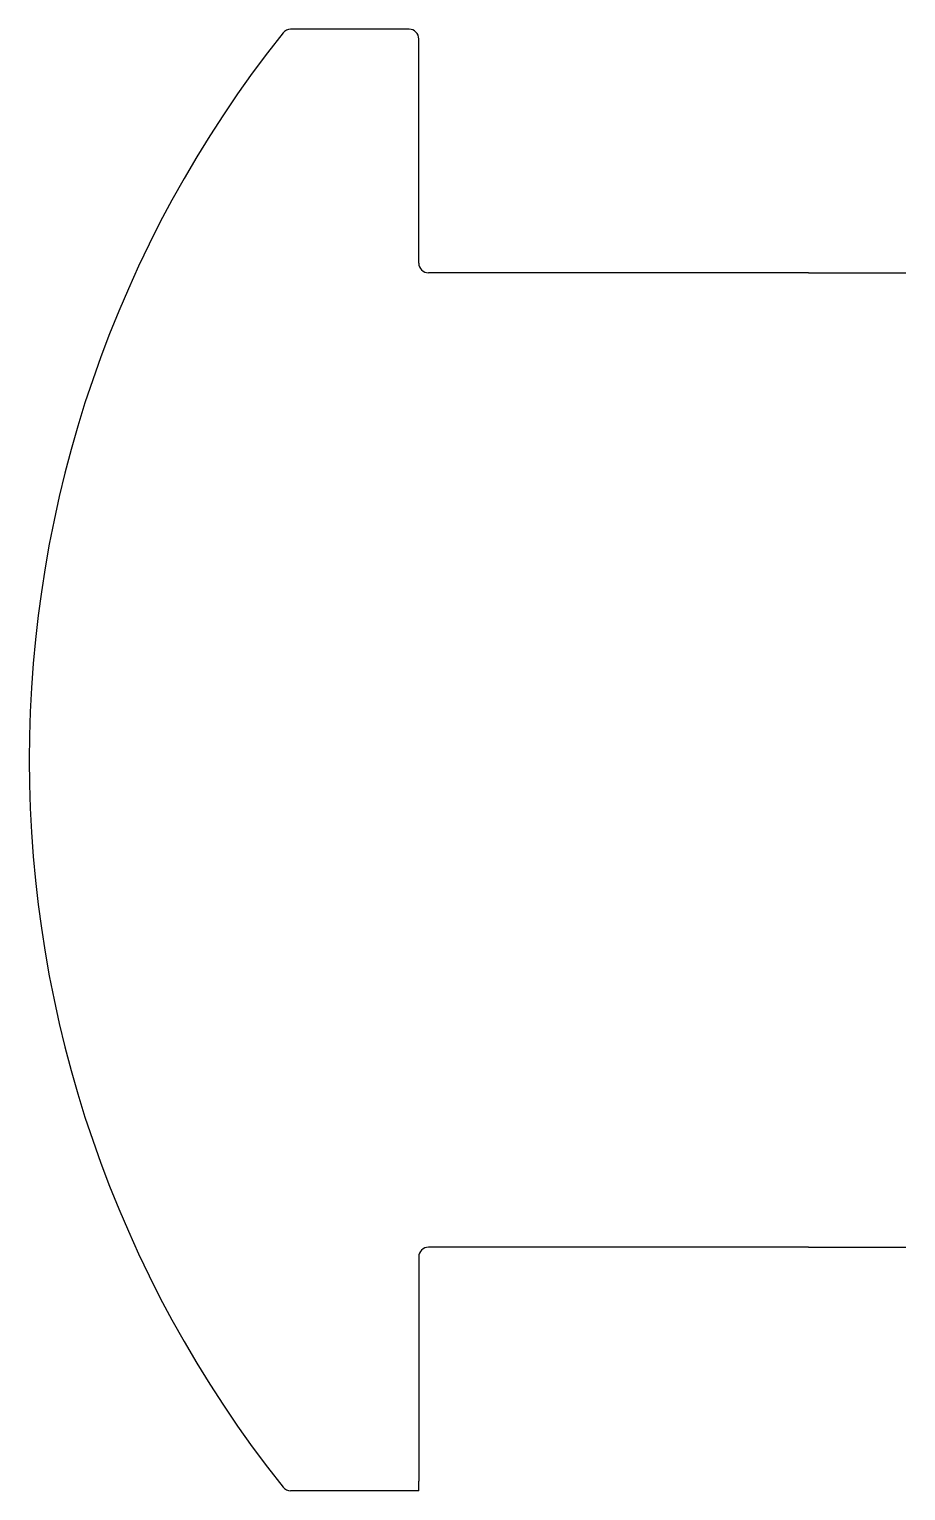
# Model space of a CAD drawing. Extents: x -90 to 0, y -75 to 75.
import ezdxf

# ---------------------------------------------------------------- set-up
doc = ezdxf.new("R2010")
doc.units = 0
doc.layers.add('Layer0', color=7, linetype='CONTINUOUS')

msp = doc.modelspace()

# ---------------------------------------------------------------- linework, layer by layer
at = {"layer": 'Layer0', "color": 7, "linetype": 'CONTINUOUS'}
for p, q in [((-51, 75), (-63.16, 75)), ((-50, 51), (-50, 74)), ((-10, 50), (-49, 50)), ((-10, 50), (0, 50)), ((-50, -51), (-50, -74)), ((-10, -50), (-49, -50)), ((-10, -50), (0, -50)), ((-50, -75), (-63.16, -75)), ((-50, -75), (-50, -74))]:
    msp.add_line(p, q, dxfattribs=at)
for centre, radius, start, end in [((-63.16, 74), 1, 90, 141.5019), ((-51, 74), 1, 0, 90), ((29.88, 0), 119.88, 141.5019, 218.4981), ((-49, 51), 1, 180, 270), ((-49, -51), 1, 90, 180), ((-63.16, -74), 1, 218.4981, 270)]:
    msp.add_arc(centre, radius, start, end, dxfattribs=at)

doc.saveas('drawing.dxf')
